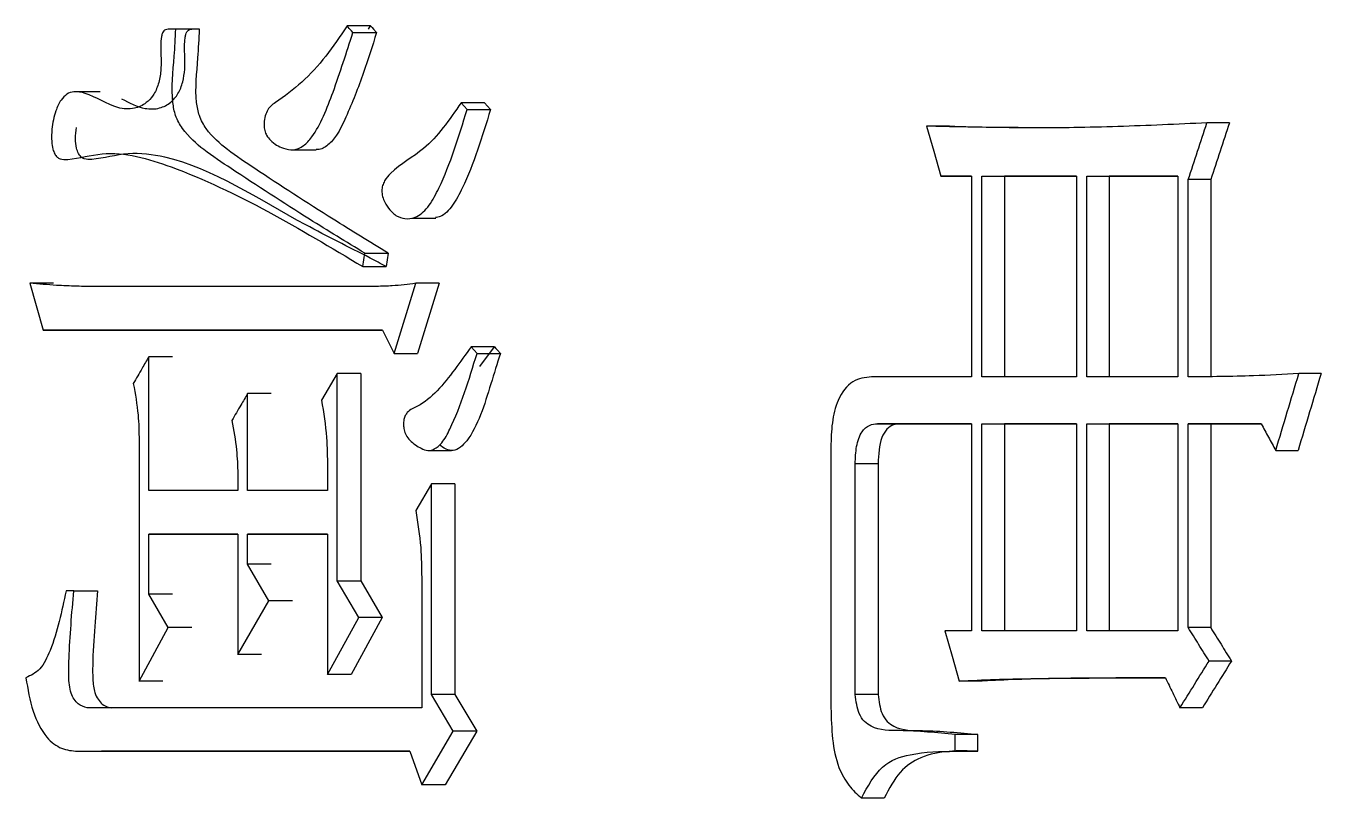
# Model space of a CAD drawing. Header units: millimetres. Extents: x 2063 to 4500, y 825 to 2548.
# Drawn here: x 3155.142 to 3159.336, y 1524.311 to 1526.81 of the extents above; entities that cross this region are included whole.
import ezdxf

# ---------------------------------------------------------------- set-up
doc = ezdxf.new("R2010")
doc.units = ezdxf.units.MM

msp = doc.modelspace()

# ---------------------------------------------------------------- linework, layer by layer
at = {"color": 7, "linetype": 'Continuous', "lineweight": 25}
for p, q in [((3156.2583, 1526.8101), (3156.1821, 1526.8101)), ((3156.251, 1526.7999), (3156.2583, 1526.8101)), ((3155.6793, 1526.7993), (3155.6025, 1526.7993)), ((3156.2011, 1526.7885), (3156.2773, 1526.7885)), ((3155.3831, 1526.5969), (3155.3054, 1526.5969)), ((3156.6273, 1526.5614), (3156.5516, 1526.5614)), ((3156.5708, 1526.5397), (3156.5516, 1526.5614)), ((3156.6273, 1526.5614), (3156.6464, 1526.5397)), ((3158.1322, 1526.4857), (3158.0584, 1526.4857)), ((3159.0389, 1526.4965), (3158.9664, 1526.4965)), ((3156.0047, 1526.4093), (3156.0816, 1526.4093)), ((3158.1047, 1526.3234), (3158.2042, 1526.3234)), ((3158.1784, 1526.3234), (3158.1047, 1526.3234)), ((3158.2042, 1526.3234), (3158.1784, 1526.3234)), ((3158.2042, 1526.3234), (3158.2042, 1525.6744)), ((3158.2373, 1526.3234), (3158.5437, 1526.3234)), ((3158.2373, 1525.6744), (3158.2373, 1526.3234)), ((3158.2373, 1526.3234), (3158.3108, 1526.3234)), ((3158.5437, 1526.3234), (3158.3108, 1526.3234)), ((3158.3108, 1526.3234), (3158.3108, 1525.6744)), ((3158.5437, 1526.3234), (3158.5437, 1525.6744)), ((3158.5771, 1526.3234), (3158.8721, 1526.3234)), ((3158.5771, 1525.6744), (3158.5771, 1526.3234)), ((3158.5771, 1526.3234), (3158.6502, 1526.3234)), ((3158.8721, 1526.3234), (3158.6502, 1526.3234)), ((3158.6502, 1526.3234), (3158.6502, 1525.6744)), ((3158.8721, 1526.3234), (3158.8721, 1525.6744)), ((3158.9058, 1525.6744), (3158.9058, 1526.3126)), ((3158.9784, 1526.3126), (3158.9058, 1526.3126)), ((3158.9784, 1526.3126), (3158.9784, 1525.6744)), ((3156.3938, 1526.1882), (3156.4697, 1526.1882)), ((3156.2328, 1526.0313), (3156.2392, 1526.0746)), ((3156.2392, 1526.0746), (3156.3153, 1526.0746)), ((3156.3153, 1526.0746), (3156.3089, 1526.0313)), ((3156.2328, 1526.0313), (3156.3089, 1526.0313)), ((3155.1545, 1525.9772), (3155.1979, 1525.8258)), ((3155.2319, 1525.9772), (3155.1545, 1525.9772)), ((3156.3345, 1525.7501), (3156.4046, 1525.9772)), ((3156.4805, 1525.9772), (3156.4046, 1525.9772)), ((3156.4805, 1525.9772), (3156.4105, 1525.7501)), ((3156.2265, 1525.9664), (3155.3717, 1525.9664)), ((3155.4488, 1525.9664), (3155.3717, 1525.9664)), ((3155.1979, 1525.8258), (3156.2964, 1525.8258)), ((3155.2752, 1525.8258), (3155.1979, 1525.8258)), ((3156.2964, 1525.8258), (3155.2753, 1525.8258)), ((3156.2964, 1525.8258), (3156.3345, 1525.7501)), ((3156.6592, 1525.7717), (3156.5836, 1525.7717)), ((3156.6124, 1525.7082), (3156.6592, 1525.7717)), ((3155.54, 1525.3066), (3155.54, 1525.7392)), ((3155.6169, 1525.7392), (3155.54, 1525.7392)), ((3156.3345, 1525.7501), (3156.4105, 1525.7501)), ((3156.6028, 1525.7501), (3156.6784, 1525.7501)), ((3156.1503, 1525.6852), (3156.0996, 1525.5986)), ((3156.1503, 1525.0145), (3156.1503, 1525.6852)), ((3156.2265, 1525.6852), (3156.1503, 1525.6852)), ((3156.2265, 1525.6852), (3156.2265, 1525.0145)), ((3159.3359, 1525.6852), (3159.2637, 1525.6852)), ((3158.2042, 1525.6744), (3157.8802, 1525.6744)), ((3158.5437, 1525.6744), (3158.2373, 1525.6744)), ((3158.8721, 1525.6744), (3158.5771, 1525.6744)), ((3155.8597, 1525.3066), (3155.8598, 1525.6203)), ((3155.9363, 1525.6203), (3155.8598, 1525.6203)), ((3157.9, 1525.5229), (3158.2042, 1525.5229)), ((3157.9739, 1525.5229), (3157.9, 1525.5229)), ((3158.2042, 1525.5229), (3157.9739, 1525.5229)), ((3158.2042, 1525.5229), (3158.2042, 1524.8523)), ((3158.2373, 1525.5229), (3158.5437, 1525.5229)), ((3158.2373, 1524.8523), (3158.2373, 1525.5229)), ((3158.2373, 1525.5229), (3158.3108, 1525.5229)), ((3158.5437, 1525.5229), (3158.3108, 1525.5229)), ((3158.3108, 1525.5229), (3158.3108, 1524.8523)), ((3158.5437, 1525.5229), (3158.5437, 1524.8523)), ((3158.5771, 1525.5229), (3158.8721, 1525.5229)), ((3158.5771, 1524.8523), (3158.5771, 1525.5229)), ((3158.5771, 1525.5229), (3158.6502, 1525.5229)), ((3158.8721, 1525.5229), (3158.6502, 1525.5229)), ((3158.6502, 1525.5229), (3158.6502, 1524.8523)), ((3158.8721, 1525.5229), (3158.8721, 1524.8523)), ((3158.9058, 1524.8631), (3158.9058, 1525.5229)), ((3158.9058, 1525.5229), (3159.1419, 1525.5229)), ((3158.9784, 1525.5229), (3158.9058, 1525.5229)), ((3159.1419, 1525.5229), (3158.9784, 1525.5229)), ((3158.9784, 1525.5229), (3158.9784, 1524.8631)), ((3155.5087, 1525.4688), (3155.5087, 1524.69)), ((3156.4436, 1525.436), (3156.52, 1525.436)), ((3157.7486, 1525.4472), (3157.7486, 1524.6035)), ((3159.1892, 1525.4364), (3159.2615, 1525.4364)), ((3156.1186, 1525.3823), (3156.1186, 1525.3066)), ((3157.8275, 1524.6465), (3157.8275, 1525.3931)), ((3157.9015, 1525.3931), (3157.8275, 1525.3931)), ((3157.9015, 1525.3931), (3157.9015, 1524.6465)), ((3155.8283, 1525.3606), (3155.8283, 1525.3066)), ((3155.8283, 1525.3066), (3155.54, 1525.3066)), ((3156.1186, 1525.3066), (3155.8597, 1525.3066)), ((3156.4557, 1525.3282), (3156.4046, 1525.2417)), ((3156.4557, 1524.6467), (3156.4557, 1525.3282)), ((3156.5315, 1525.3282), (3156.4557, 1525.3282)), ((3156.5315, 1525.3282), (3156.5315, 1524.6467)), ((3155.54, 1525.1659), (3155.8283, 1525.1659)), ((3155.54, 1524.9712), (3155.54, 1525.1659)), ((3155.6169, 1525.1659), (3155.54, 1525.1659)), ((3155.8283, 1525.1659), (3155.617, 1525.1659)), ((3155.8283, 1525.1659), (3155.8283, 1524.7765)), ((3155.8597, 1525.1659), (3156.1186, 1525.1659)), ((3155.8597, 1525.0686), (3155.8597, 1525.1659)), ((3155.9363, 1525.1659), (3155.8597, 1525.1659)), ((3156.1186, 1525.1659), (3155.9363, 1525.1659)), ((3156.1186, 1525.1659), (3156.1186, 1524.7116)), ((3155.929, 1524.9496), (3155.8597, 1525.0686)), ((3155.9363, 1525.0686), (3155.8597, 1525.0686)), ((3156.2201, 1524.8955), (3156.1503, 1525.0145)), ((3156.1503, 1525.0145), (3156.2265, 1525.0145)), ((3156.2265, 1525.0145), (3156.2962, 1524.8955)), ((3156.4238, 1525.0253), (3156.4238, 1524.6034)), ((3155.2971, 1524.982), (3155.2723, 1524.982)), ((3155.2971, 1524.982), (3155.3743, 1524.982)), ((3155.6025, 1524.863), (3155.54, 1524.9712)), ((3155.6169, 1524.9712), (3155.54, 1524.9712)), ((3155.8283, 1524.7765), (3155.929, 1524.9496)), ((3156.0056, 1524.9496), (3155.929, 1524.9496)), ((3156.1186, 1524.7116), (3156.2201, 1524.8955)), ((3156.2962, 1524.8955), (3156.1949, 1524.7116)), ((3156.2962, 1524.8955), (3156.2201, 1524.8955)), ((3155.5087, 1524.69), (3155.6025, 1524.863)), ((3155.6793, 1524.863), (3155.6025, 1524.863)), ((3158.2042, 1524.8523), (3158.118, 1524.8523)), ((3158.5437, 1524.8523), (3158.2373, 1524.8523)), ((3158.8721, 1524.8523), (3158.5771, 1524.8523)), ((3158.9784, 1524.8631), (3158.9058, 1524.8631)), ((3155.9049, 1524.7765), (3155.8283, 1524.7765)), ((3159.0457, 1524.7549), (3158.9731, 1524.7549)), ((3156.1949, 1524.7116), (3156.1186, 1524.7116)), ((3155.5857, 1524.69), (3155.5087, 1524.69)), ((3158.238, 1524.69), (3158.1644, 1524.69)), ((3156.526, 1524.5277), (3156.4557, 1524.6467)), ((3156.5315, 1524.6467), (3156.4557, 1524.6467)), ((3156.5315, 1524.6467), (3156.6017, 1524.5277)), ((3157.9015, 1524.6465), (3157.8275, 1524.6465)), ((3156.4238, 1524.6034), (3155.3406, 1524.6034)), ((3158.9515, 1524.6035), (3158.8789, 1524.6035)), ((3156.4238, 1524.3546), (3156.526, 1524.5277)), ((3156.6017, 1524.5277), (3156.4996, 1524.3546)), ((3156.6017, 1524.5277), (3156.526, 1524.5277)), ((3158.1511, 1524.4628), (3158.1511, 1524.5169)), ((3158.2247, 1524.5169), (3158.1511, 1524.5169)), ((3158.2247, 1524.4628), (3158.2247, 1524.5169)), ((3155.3095, 1524.4628), (3156.3855, 1524.4628)), ((3155.3095, 1524.4628), (3155.3867, 1524.4628)), ((3156.3855, 1524.4628), (3155.3868, 1524.4628)), ((3156.3855, 1524.4628), (3156.4238, 1524.3546)), ((3158.1511, 1524.4628), (3158.2247, 1524.4628)), ((3156.4996, 1524.3546), (3156.4238, 1524.3546)), ((3157.9213, 1524.3114), (3157.8473, 1524.3114))]:
    msp.add_line(p, q, dxfattribs=at)
at = {"color": 7, "linetype": 'Continuous', "lineweight": 25, "flags": 128}
for points in [[(3156.2011, 1526.7885), (3156.1963, 1526.794), (3156.1892, 1526.8021), (3156.1821, 1526.8101)], [(3156.2582, 1526.8101), (3156.2631, 1526.8046), (3156.2679, 1526.7991), (3156.2772, 1526.7885)], [(3155.7043, 1526.7993), (3155.6759, 1526.7993), (3155.6275, 1526.7993)], [(3156.5708, 1526.5397), (3156.5988, 1526.5397), (3156.6226, 1526.5397), (3156.6464, 1526.5397)], [(3158.0584, 1526.4857), (3158.0816, 1526.4045), (3158.1047, 1526.3234)], [(3156.6028, 1525.7501), (3156.5932, 1525.7609), (3156.5836, 1525.7717)], [(3156.6592, 1525.7717), (3156.664, 1525.7663), (3156.6688, 1525.7609), (3156.6784, 1525.7501)], [(3158.118, 1524.8523), (3158.1412, 1524.7711), (3158.1644, 1524.69)]]:
    msp.add_lwpolyline(points, dxfattribs=at)
at = {"color": 7, "linetype": 'Continuous', "lineweight": 25}
for points, knots in [([(3156.1821, 1526.8101), (3156.1596, 1526.7766), (3156.0916, 1526.6752), (3156.0035, 1526.5958), (3155.9346, 1526.552), (3155.9223, 1526.5347), (3155.9152, 1526.5134), (3155.9128, 1526.4915), (3155.9149, 1526.4713), (3155.9218, 1526.4536), (3155.9414, 1526.4304), (3155.9715, 1526.414), (3156.0088, 1526.4062), (3156.0417, 1526.4198), (3156.0913, 1526.4758), (3156.1423, 1526.6063), (3156.1803, 1526.7241), (3156.2011, 1526.7885)], [0, 0, 0, 0, 0.118687, 0.359196, 0.382949, 0.402078, 0.421221, 0.441113, 0.455768, 0.470499, 0.490908, 0.548405, 0.590663, 0.633125, 0.674263, 0.821869, 1, 1, 1, 1]), ([(3155.6025, 1526.7993), (3155.5996, 1526.7992), (3155.5948, 1526.799), (3155.5885, 1526.7943), (3155.5839, 1526.7868), (3155.5794, 1526.7702), (3155.5782, 1526.7283), (3155.5823, 1526.6762), (3155.5725, 1526.6206), (3155.5555, 1526.5844), (3155.5287, 1526.5562), (3155.4895, 1526.5387), (3155.4204, 1526.5441), (3155.3587, 1526.5886), (3155.302, 1526.5993), (3155.2745, 1526.5913), (3155.2535, 1526.5699), (3155.2359, 1526.5308), (3155.2258, 1526.4839), (3155.2243, 1526.441), (3155.2283, 1526.4133), (3155.2348, 1526.3959), (3155.2431, 1526.3851), (3155.2576, 1526.377), (3155.3071, 1526.3793), (3155.4255, 1526.4137), (3155.7546, 1526.3182), (3156.0291, 1526.1536), (3156.2328, 1526.0313)], [0, 0, 0, 0, 0.005261, 0.008837, 0.012422, 0.017277, 0.029828, 0.061172, 0.078769, 0.096459, 0.112862, 0.137643, 0.170618, 0.238675, 0.261666, 0.275651, 0.289759, 0.306991, 0.331345, 0.347224, 0.357105, 0.364402, 0.370592, 0.376767, 0.392657, 0.46137, 0.600195, 1, 1, 1, 1]), ([(3155.452, 1526.5747), (3155.4769, 1526.5615), (3155.5169, 1526.5403), (3155.5726, 1526.5405), (3155.6096, 1526.5589), (3155.6359, 1526.5893), (3155.6512, 1526.6274), (3155.6577, 1526.6724), (3155.6565, 1526.7116), (3155.6557, 1526.7451), (3155.6564, 1526.7665), (3155.6593, 1526.782), (3155.6632, 1526.7914), (3155.6688, 1526.7974), (3155.6745, 1526.7993), (3155.6781, 1526.7993), (3155.6794, 1526.7993)], [0, 0, 0, 0, 0.228435, 0.365959, 0.47747, 0.560756, 0.644414, 0.72173, 0.812952, 0.861162, 0.908003, 0.931324, 0.949965, 0.968751, 0.989061, 1, 1, 1, 1]), ([(3155.6275, 1526.7993), (3155.6228, 1526.7993), (3155.6145, 1526.7993), (3155.6061, 1526.7993), (3155.6025, 1526.7993)], [0, 0, 0, 0, 0.56, 1, 1, 1, 1]), ([(3156.2392, 1526.0746), (3156.1795, 1526.111), (3156.0342, 1526.1998), (3155.8608, 1526.3125), (3155.7222, 1526.4044), (3155.6593, 1526.4585), (3155.626, 1526.5156), (3155.6105, 1526.5967), (3155.6224, 1526.6915), (3155.6261, 1526.7703), (3155.6275, 1526.7993)], [0, 0, 0, 0, 0.221772, 0.540825, 0.653503, 0.748944, 0.789647, 0.822549, 0.93445, 1, 1, 1, 1]), ([(3156.3153, 1526.0746), (3156.2557, 1526.1111), (3156.1104, 1526.1999), (3155.9372, 1526.3126), (3155.7988, 1526.4044), (3155.7361, 1526.4585), (3155.703, 1526.5153), (3155.6876, 1526.5947), (3155.6994, 1526.6897), (3155.703, 1526.7685), (3155.7044, 1526.7993)], [0, 0, 0, 0, 0.221958, 0.540906, 0.653572, 0.74861, 0.789223, 0.822078, 0.930486, 1, 1, 1, 1]), ([(3156.2773, 1526.7885), (3156.2638, 1526.745), (3156.2345, 1526.6506), (3156.1905, 1526.5405), (3156.1525, 1526.4594), (3156.1213, 1526.423), (3156.0969, 1526.4084), (3156.0836, 1526.4103), (3156.0817, 1526.4106)], [0, 0, 0, 0, 0.286903, 0.6225, 0.772264, 0.876903, 0.981839, 1, 1, 1, 1]), ([(3156.5516, 1526.5614), (3156.5132, 1526.5063), (3156.4454, 1526.4088), (3156.3484, 1526.3622), (3156.3058, 1526.3145), (3156.2967, 1526.2941), (3156.2935, 1526.2761), (3156.2967, 1526.2569), (3156.3055, 1526.2355), (3156.3217, 1526.2112), (3156.3467, 1526.1902), (3156.3774, 1526.1841), (3156.4134, 1526.1917), (3156.4499, 1526.2276), (3156.5097, 1526.3412), (3156.5437, 1526.4517), (3156.5708, 1526.5397)], [0, 0, 0, 0, 0.207529, 0.367372, 0.400836, 0.41667, 0.431354, 0.448141, 0.466694, 0.497248, 0.538464, 0.578549, 0.619959, 0.682145, 0.746849, 1, 1, 1, 1]), ([(3156.6464, 1526.5397), (3156.6194, 1526.4513), (3156.5856, 1526.3402), (3156.5257, 1526.2285), (3156.494, 1526.194), (3156.4734, 1526.1906), (3156.4682, 1526.1898)], [0, 0, 0, 0, 0.631823, 0.79327, 0.948374, 1, 1, 1, 1]), ([(3156.3089, 1526.0313), (3156.2915, 1526.0406), (3156.2046, 1526.0867), (3155.9644, 1526.2027), (3155.7116, 1526.3741), (3155.4727, 1526.4042), (3155.3871, 1526.3795), (3155.3354, 1526.3771), (3155.3204, 1526.3849), (3155.3114, 1526.3973), (3155.3046, 1526.4178), (3155.3012, 1526.4472), (3155.304, 1526.4695), (3155.3055, 1526.4816)], [0, 0, 0, 0, 0.049956, 0.249704, 0.686626, 0.796056, 0.90562, 0.927942, 0.938242, 0.948634, 0.960298, 0.978294, 1, 1, 1, 1]), ([(3158.9664, 1526.4965), (3158.9183, 1526.4942), (3158.7739, 1526.4875), (3158.5503, 1526.4795), (3158.2957, 1526.4804), (3158.1375, 1526.4839), (3158.0584, 1526.4857)], [0, 0, 0, 0, 0.157705, 0.473128, 0.736533, 1, 1, 1, 1]), ([(3158.1322, 1526.4857), (3158.1795, 1526.4845), (3158.2627, 1526.4824), (3158.3465, 1526.482), (3158.3827, 1526.4818)], [0, 0, 0, 0, 0.568277, 1, 1, 1, 1]), ([(3158.9058, 1526.3126), (3158.9159, 1526.3432), (3158.9361, 1526.4045), (3158.9563, 1526.4658), (3158.9664, 1526.4965)], [0, 0, 0, 0, 0.5, 1, 1, 1, 1]), ([(3159.0389, 1526.4965), (3159.0288, 1526.4658), (3159.0087, 1526.4045), (3158.9885, 1526.3432), (3158.9784, 1526.3126)], [0, 0, 0, 0, 0.5, 1, 1, 1, 1]), ([(3155.3717, 1525.9664), (3155.3499, 1525.9667), (3155.3063, 1525.9673), (3155.2338, 1525.9706), (3155.1834, 1525.9748), (3155.1545, 1525.9772)], [0, 0, 0, 0, 0.300385, 0.600783, 1, 1, 1, 1]), ([(3156.4046, 1525.9772), (3156.3793, 1525.9739), (3156.337, 1525.9683), (3156.2775, 1525.9672), (3156.2435, 1525.9667), (3156.2265, 1525.9664)], [0, 0, 0, 0, 0.426865, 0.713404, 1, 1, 1, 1]), ([(3156.5836, 1525.7717), (3156.5661, 1525.7471), (3156.5134, 1525.6732), (3156.4462, 1525.5916), (3156.3837, 1525.568), (3156.3698, 1525.5495), (3156.3655, 1525.5356), (3156.3644, 1525.5195), (3156.3666, 1525.502), (3156.3733, 1525.4837), (3156.3917, 1525.4613), (3156.4158, 1525.4456), (3156.443, 1525.4334), (3156.4668, 1525.4402), (3156.493, 1525.4624), (3156.5263, 1525.5259), (3156.564, 1525.6231), (3156.5898, 1525.7076), (3156.6028, 1525.7501)], [0, 0, 0, 0, 0.109185, 0.329159, 0.383764, 0.397994, 0.412315, 0.428913, 0.44575, 0.465116, 0.490353, 0.552222, 0.585254, 0.61868, 0.660425, 0.720614, 0.859403, 1, 1, 1, 1]), ([(3155.54, 1525.7392), (3155.5328, 1525.7269), (3155.5209, 1525.7063), (3155.5043, 1525.6774), (3155.4948, 1525.661), (3155.49, 1525.6527)], [0, 0, 0, 0, 0.428365, 0.714185, 1, 1, 1, 1]), ([(3156.6784, 1525.7501), (3156.6682, 1525.7175), (3156.6374, 1525.6193), (3156.6023, 1525.5025), (3156.5496, 1525.4448), (3156.5259, 1525.4334), (3156.5019, 1525.4394), (3156.4879, 1525.4496), (3156.4809, 1525.4548)], [0, 0, 0, 0, 0.229685, 0.691562, 0.770769, 0.85031, 0.924651, 1, 1, 1, 1]), ([(3159.2637, 1525.6852), (3159.2146, 1525.6824), (3159.1303, 1525.6776), (3159.011, 1525.6751), (3158.9408, 1525.6746), (3158.9058, 1525.6744)], [0, 0, 0, 0, 0.41049, 0.705225, 1, 1, 1, 1]), ([(3159.1892, 1525.4364), (3159.2016, 1525.4779), (3159.2264, 1525.5608), (3159.2513, 1525.6437), (3159.2637, 1525.6852)], [0, 0, 0, 0, 0.499999, 1, 1, 1, 1]), ([(3159.3359, 1525.6852), (3159.3235, 1525.6437), (3159.2987, 1525.5608), (3159.2739, 1525.4779), (3159.2615, 1525.4364)], [0, 0, 0, 0, 0.5, 1, 1, 1, 1]), ([(3155.49, 1525.6527), (3155.4961, 1525.6191), (3155.5071, 1525.5589), (3155.5082, 1525.4964), (3155.5087, 1525.4688)], [0, 0, 0, 0, 0.558545, 1, 1, 1, 1]), ([(3157.8802, 1525.6744), (3157.8594, 1525.6723), (3157.8173, 1525.6682), (3157.7692, 1525.6066), (3157.7508, 1525.5258), (3157.7493, 1525.4735), (3157.7486, 1525.4472)], [0, 0, 0, 0, 0.266734, 0.54095, 0.768753, 1, 1, 1, 1]), ([(3155.8598, 1525.6203), (3155.8526, 1525.6079), (3155.8406, 1525.5873), (3155.8238, 1525.5585), (3155.8142, 1525.542), (3155.8094, 1525.5337)], [0, 0, 0, 0, 0.42837, 0.714189, 1, 1, 1, 1]), ([(3156.0996, 1525.5986), (3156.1059, 1525.5589), (3156.1172, 1525.4877), (3156.1182, 1525.4146), (3156.1186, 1525.3823)], [0, 0, 0, 0, 0.558836, 1, 1, 1, 1]), ([(3155.8094, 1525.5337), (3155.8151, 1525.502), (3155.8254, 1525.4453), (3155.8274, 1525.3866), (3155.8283, 1525.3606)], [0, 0, 0, 0, 0.558879, 1, 1, 1, 1]), ([(3157.8275, 1525.3931), (3157.8281, 1525.4119), (3157.8293, 1525.4489), (3157.845, 1525.4968), (3157.8726, 1525.5207), (3157.8909, 1525.5222), (3157.9, 1525.5229)], [0, 0, 0, 0, 0.293264, 0.577264, 0.790624, 1, 1, 1, 1]), ([(3157.9739, 1525.5229), (3157.9662, 1525.5224), (3157.9508, 1525.5213), (3157.9289, 1525.5066), (3157.9046, 1525.466), (3157.9028, 1525.4234), (3157.9015, 1525.3931)], [0, 0, 0, 0, 0.177833, 0.357864, 0.544114, 1, 1, 1, 1]), ([(3159.1419, 1525.5229), (3159.1498, 1525.5085), (3159.1655, 1525.4797), (3159.1813, 1525.4508), (3159.1892, 1525.4364)], [0, 0, 0, 0, 0.500001, 1, 1, 1, 1]), ([(3156.4046, 1525.2417), (3156.411, 1525.2019), (3156.4223, 1525.1308), (3156.4233, 1525.0576), (3156.4238, 1525.0253)], [0, 0, 0, 0, 0.558835, 1, 1, 1, 1]), ([(3155.2723, 1524.982), (3155.2584, 1524.9157), (3155.2393, 1524.824), (3155.1903, 1524.7233), (3155.1579, 1524.7082), (3155.1422, 1524.7008)], [0, 0, 0, 0, 0.5729384, 0.7913837, 1, 1, 1, 1]), ([(3155.3406, 1524.6034), (3155.3305, 1524.6063), (3155.3099, 1524.6121), (3155.2843, 1524.6504), (3155.28, 1524.7067), (3155.2831, 1524.8171), (3155.2909, 1524.909), (3155.2971, 1524.982)], [0, 0, 0, 0, 0.1108835, 0.2260486, 0.356903, 0.4892019, 1, 1, 1, 1]), ([(3155.3744, 1524.982), (3155.3711, 1524.9437), (3155.3641, 1524.8637), (3155.3584, 1524.7681), (3155.3579, 1524.6964), (3155.3622, 1524.657), (3155.375, 1524.63), (3155.3901, 1524.6137), (3155.405, 1524.6063), (3155.4147, 1524.6041), (3155.4178, 1524.6034)], [0, 0, 0, 0, 0.268829, 0.56133, 0.664341, 0.768404, 0.830798, 0.892792, 0.965759, 1, 1, 1, 1]), ([(3158.9731, 1524.7549), (3158.9619, 1524.7729), (3158.9394, 1524.809), (3158.917, 1524.845), (3158.9058, 1524.8631)], [0, 0, 0, 0, 0.499999, 1, 1, 1, 1]), ([(3158.9784, 1524.8631), (3158.9896, 1524.845), (3159.012, 1524.809), (3159.0344, 1524.7729), (3159.0457, 1524.7549)], [0, 0, 0, 0, 0.5, 1, 1, 1, 1]), ([(3158.8789, 1524.6035), (3158.8946, 1524.6287), (3158.926, 1524.6792), (3158.9574, 1524.7297), (3158.9731, 1524.7549)], [0, 0, 0, 0, 0.499999, 1, 1, 1, 1]), ([(3159.0457, 1524.7549), (3159.03, 1524.7297), (3158.9986, 1524.6792), (3158.9672, 1524.6287), (3158.9515, 1524.6035)], [0, 0, 0, 0, 0.499999, 1, 1, 1, 1]), ([(3155.1422, 1524.7008), (3155.1483, 1524.6637), (3155.1603, 1524.591), (3155.2028, 1524.5081), (3155.2568, 1524.4675), (3155.292, 1524.4644), (3155.3095, 1524.4628)], [0, 0, 0, 0, 0.292671, 0.574804, 0.788903, 1, 1, 1, 1]), ([(3158.1644, 1524.69), (3158.2028, 1524.692), (3158.2461, 1524.6942), (3158.3088, 1524.6962), (3158.3715, 1524.6975), (3158.4488, 1524.6991), (3158.5262, 1524.6995), (3158.5747, 1524.6999), (3158.6087, 1524.7001), (3158.6281, 1524.7002), (3158.6402, 1524.7003), (3158.6499, 1524.7003), (3158.6596, 1524.7003), (3158.6694, 1524.7004), (3158.6815, 1524.7004), (3158.6912, 1524.7005), (3158.7034, 1524.7005), (3158.7131, 1524.7005), (3158.7253, 1524.7006), (3158.735, 1524.7006), (3158.7447, 1524.7006), (3158.7544, 1524.7006), (3158.7642, 1524.7007), (3158.7764, 1524.7007), (3158.7849, 1524.7007), (3158.7934, 1524.7007), (3158.7983, 1524.7007), (3158.8044, 1524.7008), (3158.8092, 1524.7008), (3158.8141, 1524.7008), (3158.8189, 1524.7008), (3158.8248, 1524.7008), (3158.8295, 1524.7008), (3158.8318, 1524.7008)], [0, 0, 0, 0, 0.174064, 0.195822, 0.282854, 0.456917, 0.543949, 0.63098, 0.674496, 0.696253, 0.718011, 0.72889, 0.739769, 0.761527, 0.772406, 0.794164, 0.805043, 0.8268, 0.837679, 0.859437, 0.870316, 0.881195, 0.902953, 0.913832, 0.93559, 0.941029, 0.951908, 0.957347, 0.968226, 0.973666, 0.979105, 0.989553, 1, 1, 1, 1]), ([(3158.8319, 1524.7006), (3158.7783, 1524.7004), (3158.6857, 1524.7002), (3158.5742, 1524.6994), (3158.5064, 1524.6988), (3158.4726, 1524.6981), (3158.4485, 1524.6976), (3158.3954, 1524.6965), (3158.3235, 1524.6945), (3158.2615, 1524.6912), (3158.238, 1524.69)], [0, 0, 0, 0, 0.269347, 0.464835, 0.56258, 0.611452, 0.635888, 0.68476, 0.880254, 1, 1, 1, 1]), ([(3158.8318, 1524.7008), (3158.8396, 1524.6846), (3158.8553, 1524.6521), (3158.871, 1524.6197), (3158.8789, 1524.6035)], [0, 0, 0, 0, 0.5, 1, 1, 1, 1]), ([(3158.1511, 1524.5169), (3158.0915, 1524.5228), (3158.0011, 1524.5318), (3157.9, 1524.5288), (3157.8565, 1524.5573), (3157.8343, 1524.5908), (3157.8302, 1524.6247), (3157.8275, 1524.6465)], [0, 0, 0, 0, 0.493123, 0.748949, 0.813909, 0.880596, 1, 1, 1, 1]), ([(3157.9015, 1524.6465), (3157.9042, 1524.6247), (3157.9083, 1524.5908), (3157.9304, 1524.5573), (3157.9739, 1524.5288), (3158.0749, 1524.5318), (3158.1652, 1524.5228), (3158.2247, 1524.5169)], [0, 0, 0, 0, 0.11952, 0.186238, 0.251201, 0.506978, 1, 1, 1, 1]), ([(3157.7486, 1524.6035), (3157.7508, 1524.5353), (3157.7539, 1524.4412), (3157.805, 1524.3502), (3157.8333, 1524.3242), (3157.8473, 1524.3114)], [0, 0, 0, 0, 0.57016, 0.787713, 1, 1, 1, 1]), ([(3157.8473, 1524.3114), (3157.8682, 1524.3495), (3157.9092, 1524.4243), (3158.0234, 1524.4613), (3158.1027, 1524.4623), (3158.1511, 1524.4628)], [0, 0, 0, 0, 0.287877, 0.565058, 1, 1, 1, 1]), ([(3158.2247, 1524.4628), (3158.1621, 1524.465), (3158.0746, 1524.468), (3157.9681, 1524.4013), (3157.9371, 1524.3417), (3157.9213, 1524.3114)], [0, 0, 0, 0, 0.552607, 0.772172, 1, 1, 1, 1])]:
    msp.add_open_spline(points, degree=3, knots=knots, dxfattribs=at)

doc.saveas('drawing.dxf')
